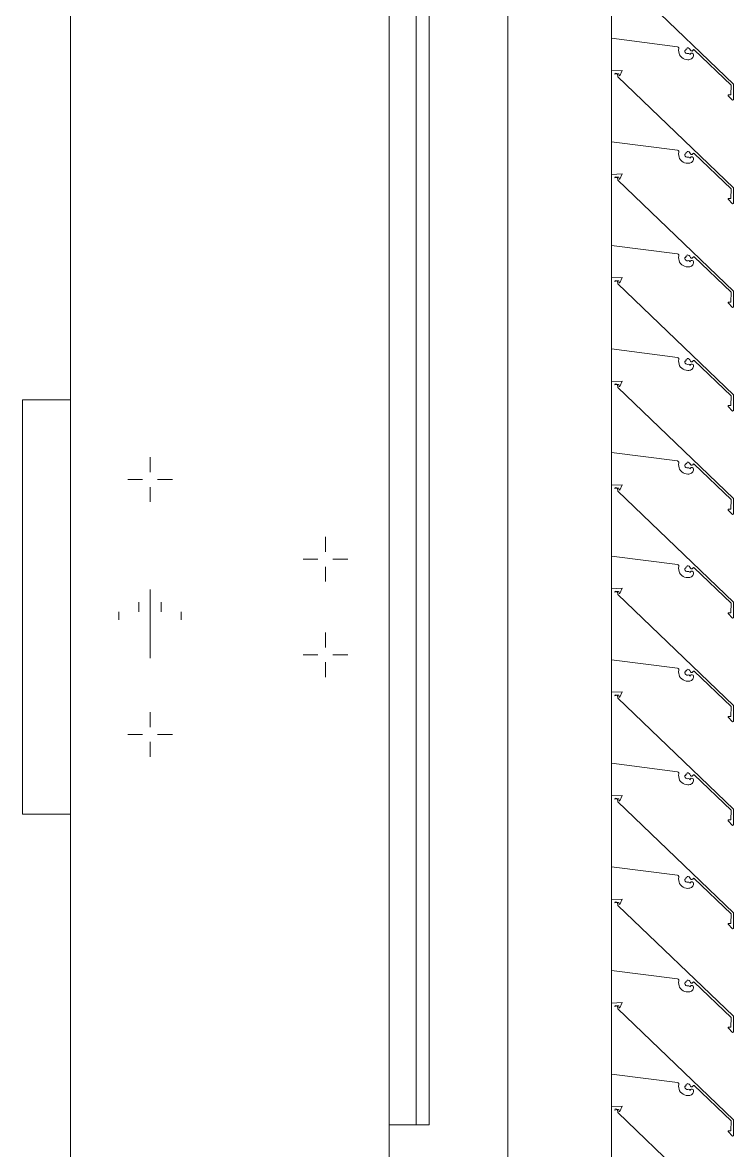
# Model space of a CAD drawing. Header units: millimetres. Extents: x -220592 to 404889, y -217665 to 38245.
# Drawn here: x 7829.88 to 7834.34, y -47996.23 to -47989.15 of the extents above; entities that cross this region are included whole.
import ezdxf

# ---------------------------------------------------------------- set-up
doc = ezdxf.new("R2010")
doc.units = ezdxf.units.MM
doc.linetypes.add('XKITLINE00', pattern=[0])
doc.linetypes.add('XKITLINE02', pattern=[4, 2, -2])
doc.layers.add('Bolt', color=7, linetype='Continuous', lineweight=0)
doc.layers.add('Part', color=7, linetype='Continuous', lineweight=0)

# ---------------------------------------------------------------- blocks, each defined once
blk = doc.blocks.new('*A15046')
at = {"layer": 'Part', "color": 7, "linetype": 'XKITLINE00', "lineweight": 0}
for p, q in [((92.53, 356.643483), (92.53, 93.899527)), ((94.53, 93.899527), (94.53, 244.699959))]:
    blk.add_line(p, q, dxfattribs=at)
blk = doc.blocks.new('*A15051')
at = {"layer": 'Part', "color": 7, "linetype": 'XKITLINE00', "lineweight": 0}
for p, q in [((94.700136, 214.15), (94.700136, 241.4)), ((94.780136, 214.15), (94.780136, 241.4)), ((94.53, 214.15), (94.780136, 214.15))]:
    blk.add_line(p, q, dxfattribs=at)
blk = doc.blocks.new('*A15052')
at = {"layer": 'Part', "color": 7, "linetype": 'XKITLINE00', "lineweight": 0}
for p, q in [((95.925304, 214.915326), (95.992799, 214.91794)), ((95.947029, 214.900196), (95.944993, 214.893623)), ((95.944993, 214.893623), (95.962009, 214.896527)), ((95.972012, 214.897056), (95.947029, 214.900196)), ((95.962009, 214.896527), (95.964906, 214.877984)), ((95.972141, 214.884865), (95.972012, 214.897056)), ((95.977264, 214.884453), (95.972141, 214.884865)), ((95.992799, 214.91794), (95.977264, 214.884453)), ((95.964906, 214.877984), (96.690028, 214.181738)), ((96.339112, 214.416618), (95.925304, 214.469622)), ((96.344187, 214.414428), (96.339112, 214.416618)), ((96.347324, 214.409876), (96.344187, 214.414428)), ((96.346077, 214.39422), (96.347563, 214.404354)), ((96.346452, 214.383984), (96.346077, 214.39422)), ((96.347563, 214.404354), (96.347324, 214.409876)), ((96.391775, 214.393926), (96.38407, 214.39282)), ((96.38407, 214.39282), (96.384639, 214.386336)), ((96.397771, 214.40193), (96.390606, 214.400986)), ((96.390606, 214.400986), (96.391775, 214.393926)), ((96.400093, 214.40932), (96.397771, 214.40193)), ((96.406765, 214.408898), (96.400093, 214.40932)), ((96.412841, 214.406108), (96.406765, 214.408898)), ((96.417508, 214.401322), (96.412841, 214.406108)), ((96.420622, 214.393748), (96.417508, 214.401322)), ((96.424805, 214.389591), (96.420622, 214.393748)), ((96.430699, 214.389385), (96.424805, 214.389591)), ((96.435163, 214.393239), (96.430699, 214.389385)), ((96.438818, 214.397866), (96.435163, 214.393239)), ((96.443977, 214.396774), (96.438818, 214.397866)), ((96.674993, 214.175371), (96.443977, 214.396774)), ((96.348675, 214.373985), (96.346452, 214.383984)), ((96.352673, 214.364555), (96.348675, 214.373985)), ((96.358313, 214.356005), (96.352673, 214.364555)), ((96.365409, 214.348618), (96.358313, 214.356005)), ((96.373725, 214.34264), (96.365409, 214.348618)), ((96.382988, 214.338267), (96.373725, 214.34264)), ((96.392889, 214.335644), (96.382988, 214.338267)), ((96.384639, 214.386336), (96.387441, 214.380462)), ((96.387441, 214.380462), (96.392123, 214.37594)), ((96.392123, 214.37594), (96.398091, 214.373342)), ((96.403102, 214.334859), (96.392889, 214.335644)), ((96.398091, 214.373342), (96.404591, 214.372998)), ((96.409901, 214.334957), (96.403102, 214.334859)), ((96.404591, 214.372998), (96.410509, 214.373903)), ((96.415629, 214.335593), (96.409901, 214.334957)), ((96.410509, 214.373903), (96.41532, 214.371496)), ((96.41532, 214.371496), (96.41735, 214.366515)), ((96.42113, 214.337312), (96.415629, 214.335593)), ((96.41735, 214.366515), (96.420292, 214.371987)), ((96.420292, 214.371987), (96.425448, 214.375205)), ((96.4262, 214.340052), (96.42113, 214.337312)), ((96.425448, 214.375205), (96.431526, 214.375193)), ((96.430653, 214.34371), (96.4262, 214.340052)), ((96.434325, 214.348153), (96.430653, 214.34371)), ((96.431526, 214.375193), (96.43667, 214.371956)), ((96.437079, 214.353216), (96.434325, 214.348153)), ((96.43667, 214.371956), (96.43931, 214.366482)), ((96.438814, 214.358712), (96.437079, 214.353216)), ((96.43931, 214.366482), (96.438814, 214.358712)), ((96.690028, 214.181738), (96.689475, 214.082587)), ((96.656145, 214.109007), (96.65723, 214.113928)), ((96.684794, 214.080119), (96.656145, 214.109007)), ((96.65723, 214.113928), (96.67465, 214.114025)), ((96.67465, 214.114025), (96.674993, 214.175371)), ((96.689475, 214.082587), (96.684794, 214.080119))]:
    blk.add_line(p, q, dxfattribs=at)
blk = doc.blocks.new('*A15053')
at = {"layer": 'Part', "color": 7, "linetype": 'XKITLINE00', "lineweight": 0}
for p, q in [((95.925304, 227.26533), (95.275304, 227.26533)), ((95.275304, 227.26533), (95.275304, 213.465444)), ((95.925304, 227.26533), (95.925304, 213.465444)), ((95.925304, 213.465444), (95.275304, 213.465444))]:
    blk.add_line(p, q, dxfattribs=at)
blk = doc.blocks.new('*A15147')
at = {"layer": 'Part', "color": 7, "linetype": 'XKITLINE00', "lineweight": 0}
for p, q in [((95.925304, 214.265326), (95.992799, 214.26794)), ((95.947029, 214.250196), (95.944993, 214.243623)), ((95.972012, 214.247056), (95.947029, 214.250196)), ((95.972141, 214.234865), (95.972012, 214.247056)), ((95.992799, 214.26794), (95.977264, 214.234453)), ((95.944993, 214.243623), (95.962009, 214.246527)), ((95.962009, 214.246527), (95.964906, 214.227984)), ((95.964906, 214.227984), (96.690028, 213.531738)), ((95.977264, 214.234453), (95.972141, 214.234865)), ((96.339112, 213.766618), (95.925304, 213.819622)), ((96.344187, 213.764428), (96.339112, 213.766618)), ((96.347324, 213.759876), (96.344187, 213.764428)), ((96.346077, 213.74422), (96.347563, 213.754354)), ((96.347563, 213.754354), (96.347324, 213.759876)), ((96.397771, 213.75193), (96.390606, 213.750986)), ((96.400093, 213.75932), (96.397771, 213.75193)), ((96.406765, 213.758898), (96.400093, 213.75932)), ((96.412841, 213.756108), (96.406765, 213.758898)), ((96.417508, 213.751322), (96.412841, 213.756108)), ((96.420622, 213.743748), (96.417508, 213.751322)), ((96.346452, 213.733984), (96.346077, 213.74422)), ((96.348675, 213.723985), (96.346452, 213.733984)), ((96.352673, 213.714555), (96.348675, 213.723985)), ((96.358313, 213.706005), (96.352673, 213.714555)), ((96.365409, 213.698618), (96.358313, 213.706005)), ((96.373725, 213.69264), (96.365409, 213.698618)), ((96.382988, 213.688267), (96.373725, 213.69264)), ((96.392889, 213.685644), (96.382988, 213.688267)), ((96.391775, 213.743926), (96.38407, 213.74282)), ((96.38407, 213.74282), (96.384639, 213.736336)), ((96.384639, 213.736336), (96.387441, 213.730462)), ((96.387441, 213.730462), (96.392123, 213.72594)), ((96.390606, 213.750986), (96.391775, 213.743926)), ((96.392123, 213.72594), (96.398091, 213.723342)), ((96.403102, 213.684859), (96.392889, 213.685644)), ((96.398091, 213.723342), (96.404591, 213.722998)), ((96.409901, 213.684957), (96.403102, 213.684859)), ((96.404591, 213.722998), (96.410509, 213.723903)), ((96.415629, 213.685593), (96.409901, 213.684957)), ((96.410509, 213.723903), (96.41532, 213.721496)), ((96.41532, 213.721496), (96.41735, 213.716515)), ((96.42113, 213.687312), (96.415629, 213.685593)), ((96.41735, 213.716515), (96.420292, 213.721987)), ((96.420292, 213.721987), (96.425448, 213.725205)), ((96.424805, 213.739591), (96.420622, 213.743748)), ((96.4262, 213.690052), (96.42113, 213.687312)), ((96.430699, 213.739385), (96.424805, 213.739591)), ((96.425448, 213.725205), (96.431526, 213.725193)), ((96.430653, 213.69371), (96.4262, 213.690052)), ((96.434325, 213.698153), (96.430653, 213.69371)), ((96.435163, 213.743239), (96.430699, 213.739385)), ((96.431526, 213.725193), (96.43667, 213.721956)), ((96.437079, 213.703216), (96.434325, 213.698153)), ((96.438818, 213.747866), (96.435163, 213.743239)), ((96.43667, 213.721956), (96.43931, 213.716482)), ((96.438814, 213.708712), (96.437079, 213.703216)), ((96.43931, 213.716482), (96.438814, 213.708712)), ((96.443977, 213.746774), (96.438818, 213.747866)), ((96.674993, 213.525371), (96.443977, 213.746774)), ((96.67465, 213.464025), (96.674993, 213.525371)), ((96.690028, 213.531738), (96.689475, 213.432587)), ((96.656145, 213.459007), (96.65723, 213.463928)), ((96.684794, 213.430119), (96.656145, 213.459007)), ((96.65723, 213.463928), (96.67465, 213.464025)), ((96.689475, 213.432587), (96.684794, 213.430119))]:
    blk.add_line(p, q, dxfattribs=at)
blk = doc.blocks.new('*A15871')
at = {"layer": 'Part', "color": 7, "linetype": 'XKITLINE00', "lineweight": 0}
for p, q in [((95.925304, 221.415326), (95.992799, 221.41794)), ((95.947029, 221.400196), (95.944993, 221.393623)), ((95.944993, 221.393623), (95.962009, 221.396527)), ((95.972012, 221.397056), (95.947029, 221.400196)), ((95.962009, 221.396527), (95.964906, 221.377984)), ((95.972141, 221.384865), (95.972012, 221.397056)), ((95.992799, 221.41794), (95.977264, 221.384453)), ((95.964906, 221.377984), (96.690028, 220.681738)), ((95.977264, 221.384453), (95.972141, 221.384865)), ((96.339112, 220.916618), (95.925304, 220.969622)), ((96.344187, 220.914428), (96.339112, 220.916618)), ((96.347324, 220.909876), (96.344187, 220.914428)), ((96.346077, 220.89422), (96.347563, 220.904354)), ((96.347563, 220.904354), (96.347324, 220.909876)), ((96.397771, 220.90193), (96.390606, 220.900986)), ((96.390606, 220.900986), (96.391775, 220.893926)), ((96.400093, 220.90932), (96.397771, 220.90193)), ((96.406765, 220.908898), (96.400093, 220.90932)), ((96.412841, 220.906108), (96.406765, 220.908898)), ((96.417508, 220.901322), (96.412841, 220.906108)), ((96.420622, 220.893748), (96.417508, 220.901322)), ((96.346452, 220.883984), (96.346077, 220.89422)), ((96.348675, 220.873985), (96.346452, 220.883984)), ((96.352673, 220.864555), (96.348675, 220.873985)), ((96.358313, 220.856005), (96.352673, 220.864555)), ((96.365409, 220.848618), (96.358313, 220.856005)), ((96.373725, 220.84264), (96.365409, 220.848618)), ((96.382988, 220.838267), (96.373725, 220.84264)), ((96.392889, 220.835644), (96.382988, 220.838267)), ((96.391775, 220.893926), (96.38407, 220.89282)), ((96.38407, 220.89282), (96.384639, 220.886336)), ((96.384639, 220.886336), (96.387441, 220.880462)), ((96.387441, 220.880462), (96.392123, 220.87594)), ((96.392123, 220.87594), (96.398091, 220.873342)), ((96.403102, 220.834859), (96.392889, 220.835644)), ((96.398091, 220.873342), (96.404591, 220.872998)), ((96.409901, 220.834957), (96.403102, 220.834859)), ((96.404591, 220.872998), (96.410509, 220.873903)), ((96.415629, 220.835593), (96.409901, 220.834957)), ((96.410509, 220.873903), (96.41532, 220.871496)), ((96.41532, 220.871496), (96.41735, 220.866515)), ((96.42113, 220.837312), (96.415629, 220.835593)), ((96.41735, 220.866515), (96.420292, 220.871987)), ((96.420292, 220.871987), (96.425448, 220.875205)), ((96.424805, 220.889591), (96.420622, 220.893748)), ((96.4262, 220.840052), (96.42113, 220.837312)), ((96.430699, 220.889385), (96.424805, 220.889591)), ((96.425448, 220.875205), (96.431526, 220.875193)), ((96.430653, 220.84371), (96.4262, 220.840052)), ((96.434325, 220.848153), (96.430653, 220.84371)), ((96.435163, 220.893239), (96.430699, 220.889385)), ((96.431526, 220.875193), (96.43667, 220.871956)), ((96.437079, 220.853216), (96.434325, 220.848153)), ((96.438818, 220.897866), (96.435163, 220.893239)), ((96.43667, 220.871956), (96.43931, 220.866482)), ((96.438814, 220.858712), (96.437079, 220.853216)), ((96.43931, 220.866482), (96.438814, 220.858712)), ((96.443977, 220.896774), (96.438818, 220.897866)), ((96.674993, 220.675371), (96.443977, 220.896774)), ((96.67465, 220.614025), (96.674993, 220.675371)), ((96.690028, 220.681738), (96.689475, 220.582587)), ((96.656145, 220.609007), (96.65723, 220.613928)), ((96.684794, 220.580119), (96.656145, 220.609007)), ((96.65723, 220.613928), (96.67465, 220.614025)), ((96.689475, 220.582587), (96.684794, 220.580119))]:
    blk.add_line(p, q, dxfattribs=at)
blk = doc.blocks.new('*A15872')
at = {"layer": 'Part', "color": 7, "linetype": 'XKITLINE00', "lineweight": 0}
for p, q in [((95.925304, 220.765326), (95.992799, 220.76794)), ((95.992799, 220.76794), (95.977264, 220.734453)), ((95.947029, 220.750196), (95.944993, 220.743623)), ((95.944993, 220.743623), (95.962009, 220.746527)), ((95.972012, 220.747056), (95.947029, 220.750196)), ((95.962009, 220.746527), (95.964906, 220.727984)), ((95.964906, 220.727984), (96.690028, 220.031738)), ((95.972141, 220.734865), (95.972012, 220.747056)), ((95.977264, 220.734453), (95.972141, 220.734865)), ((96.339112, 220.266618), (95.925304, 220.319622)), ((96.344187, 220.264428), (96.339112, 220.266618)), ((96.347324, 220.259876), (96.344187, 220.264428)), ((96.346077, 220.24422), (96.347563, 220.254354)), ((96.346452, 220.233984), (96.346077, 220.24422)), ((96.348675, 220.223985), (96.346452, 220.233984)), ((96.347563, 220.254354), (96.347324, 220.259876)), ((96.352673, 220.214555), (96.348675, 220.223985)), ((96.358313, 220.206005), (96.352673, 220.214555)), ((96.365409, 220.198618), (96.358313, 220.206005)), ((96.373725, 220.19264), (96.365409, 220.198618)), ((96.382988, 220.188267), (96.373725, 220.19264)), ((96.391775, 220.243926), (96.38407, 220.24282)), ((96.38407, 220.24282), (96.384639, 220.236336)), ((96.384639, 220.236336), (96.387441, 220.230462)), ((96.387441, 220.230462), (96.392123, 220.22594)), ((96.397771, 220.25193), (96.390606, 220.250986)), ((96.390606, 220.250986), (96.391775, 220.243926)), ((96.392123, 220.22594), (96.398091, 220.223342)), ((96.400093, 220.25932), (96.397771, 220.25193)), ((96.398091, 220.223342), (96.404591, 220.222998)), ((96.406765, 220.258898), (96.400093, 220.25932)), ((96.404591, 220.222998), (96.410509, 220.223903)), ((96.412841, 220.256108), (96.406765, 220.258898)), ((96.410509, 220.223903), (96.41532, 220.221496)), ((96.417508, 220.251322), (96.412841, 220.256108)), ((96.41532, 220.221496), (96.41735, 220.216515)), ((96.41735, 220.216515), (96.420292, 220.221987)), ((96.420622, 220.243748), (96.417508, 220.251322)), ((96.420292, 220.221987), (96.425448, 220.225205)), ((96.424805, 220.239591), (96.420622, 220.243748)), ((96.430699, 220.239385), (96.424805, 220.239591)), ((96.425448, 220.225205), (96.431526, 220.225193)), ((96.430653, 220.19371), (96.4262, 220.190052)), ((96.434325, 220.198153), (96.430653, 220.19371)), ((96.435163, 220.243239), (96.430699, 220.239385)), ((96.431526, 220.225193), (96.43667, 220.221956)), ((96.437079, 220.203216), (96.434325, 220.198153)), ((96.438818, 220.247866), (96.435163, 220.243239)), ((96.43667, 220.221956), (96.43931, 220.216482)), ((96.438814, 220.208712), (96.437079, 220.203216)), ((96.43931, 220.216482), (96.438814, 220.208712)), ((96.443977, 220.246774), (96.438818, 220.247866)), ((96.674993, 220.025371), (96.443977, 220.246774)), ((96.392889, 220.185644), (96.382988, 220.188267)), ((96.403102, 220.184859), (96.392889, 220.185644)), ((96.409901, 220.184957), (96.403102, 220.184859)), ((96.415629, 220.185593), (96.409901, 220.184957)), ((96.42113, 220.187312), (96.415629, 220.185593)), ((96.4262, 220.190052), (96.42113, 220.187312)), ((96.67465, 219.964025), (96.674993, 220.025371)), ((96.690028, 220.031738), (96.689475, 219.932587)), ((96.656145, 219.959007), (96.65723, 219.963928)), ((96.684794, 219.930119), (96.656145, 219.959007)), ((96.65723, 219.963928), (96.67465, 219.964025)), ((96.689475, 219.932587), (96.684794, 219.930119))]:
    blk.add_line(p, q, dxfattribs=at)
blk = doc.blocks.new('*A15873')
at = {"layer": 'Part', "color": 7, "linetype": 'XKITLINE00', "lineweight": 0}
for p, q in [((95.925304, 220.115326), (95.992799, 220.11794)), ((95.947029, 220.100196), (95.944993, 220.093623)), ((95.944993, 220.093623), (95.962009, 220.096527)), ((95.972012, 220.097056), (95.947029, 220.100196)), ((95.962009, 220.096527), (95.964906, 220.077984)), ((95.964906, 220.077984), (96.690028, 219.381738)), ((95.972141, 220.084865), (95.972012, 220.097056)), ((95.977264, 220.084453), (95.972141, 220.084865)), ((95.992799, 220.11794), (95.977264, 220.084453)), ((96.339112, 219.616618), (95.925304, 219.669622)), ((96.344187, 219.614428), (96.339112, 219.616618)), ((96.347324, 219.609876), (96.344187, 219.614428)), ((96.346077, 219.59422), (96.347563, 219.604354)), ((96.346452, 219.583984), (96.346077, 219.59422)), ((96.348675, 219.573985), (96.346452, 219.583984)), ((96.347563, 219.604354), (96.347324, 219.609876)), ((96.352673, 219.564555), (96.348675, 219.573985)), ((96.358313, 219.556005), (96.352673, 219.564555)), ((96.365409, 219.548618), (96.358313, 219.556005)), ((96.391775, 219.593926), (96.38407, 219.59282)), ((96.38407, 219.59282), (96.384639, 219.586336)), ((96.384639, 219.586336), (96.387441, 219.580462)), ((96.387441, 219.580462), (96.392123, 219.57594)), ((96.397771, 219.60193), (96.390606, 219.600986)), ((96.390606, 219.600986), (96.391775, 219.593926)), ((96.392123, 219.57594), (96.398091, 219.573342)), ((96.400093, 219.60932), (96.397771, 219.60193)), ((96.398091, 219.573342), (96.404591, 219.572998)), ((96.406765, 219.608898), (96.400093, 219.60932)), ((96.404591, 219.572998), (96.410509, 219.573903)), ((96.412841, 219.606108), (96.406765, 219.608898)), ((96.410509, 219.573903), (96.41532, 219.571496)), ((96.417508, 219.601322), (96.412841, 219.606108)), ((96.41532, 219.571496), (96.41735, 219.566515)), ((96.41735, 219.566515), (96.420292, 219.571987)), ((96.420622, 219.593748), (96.417508, 219.601322)), ((96.420292, 219.571987), (96.425448, 219.575205)), ((96.424805, 219.589591), (96.420622, 219.593748)), ((96.430699, 219.589385), (96.424805, 219.589591)), ((96.425448, 219.575205), (96.431526, 219.575193)), ((96.435163, 219.593239), (96.430699, 219.589385)), ((96.431526, 219.575193), (96.43667, 219.571956)), ((96.438818, 219.597866), (96.435163, 219.593239)), ((96.43667, 219.571956), (96.43931, 219.566482)), ((96.438814, 219.558712), (96.437079, 219.553216)), ((96.43931, 219.566482), (96.438814, 219.558712)), ((96.443977, 219.596774), (96.438818, 219.597866)), ((96.674993, 219.375371), (96.443977, 219.596774)), ((96.373725, 219.54264), (96.365409, 219.548618)), ((96.382988, 219.538267), (96.373725, 219.54264)), ((96.392889, 219.535644), (96.382988, 219.538267)), ((96.403102, 219.534859), (96.392889, 219.535644)), ((96.409901, 219.534957), (96.403102, 219.534859)), ((96.415629, 219.535593), (96.409901, 219.534957)), ((96.42113, 219.537312), (96.415629, 219.535593)), ((96.4262, 219.540052), (96.42113, 219.537312)), ((96.430653, 219.54371), (96.4262, 219.540052)), ((96.434325, 219.548153), (96.430653, 219.54371)), ((96.437079, 219.553216), (96.434325, 219.548153)), ((96.67465, 219.314025), (96.674993, 219.375371)), ((96.690028, 219.381738), (96.689475, 219.282587)), ((96.656145, 219.309007), (96.65723, 219.313928)), ((96.684794, 219.280119), (96.656145, 219.309007)), ((96.65723, 219.313928), (96.67465, 219.314025)), ((96.689475, 219.282587), (96.684794, 219.280119))]:
    blk.add_line(p, q, dxfattribs=at)
blk = doc.blocks.new('*A15874')
at = {"layer": 'Part', "color": 7, "linetype": 'XKITLINE00', "lineweight": 0}
for p, q in [((95.925304, 219.465326), (95.992799, 219.46794)), ((95.947029, 219.450196), (95.944993, 219.443623)), ((95.944993, 219.443623), (95.962009, 219.446527)), ((95.972012, 219.447056), (95.947029, 219.450196)), ((95.962009, 219.446527), (95.964906, 219.427984)), ((95.964906, 219.427984), (96.690028, 218.731738)), ((95.972141, 219.434865), (95.972012, 219.447056)), ((95.977264, 219.434453), (95.972141, 219.434865)), ((95.992799, 219.46794), (95.977264, 219.434453)), ((96.339112, 218.966618), (95.925304, 219.019622)), ((96.344187, 218.964428), (96.339112, 218.966618)), ((96.347324, 218.959876), (96.344187, 218.964428)), ((96.346077, 218.94422), (96.347563, 218.954354)), ((96.346452, 218.933984), (96.346077, 218.94422)), ((96.348675, 218.923985), (96.346452, 218.933984)), ((96.347563, 218.954354), (96.347324, 218.959876)), ((96.352673, 218.914555), (96.348675, 218.923985)), ((96.391775, 218.943926), (96.38407, 218.94282)), ((96.38407, 218.94282), (96.384639, 218.936336)), ((96.384639, 218.936336), (96.387441, 218.930462)), ((96.387441, 218.930462), (96.392123, 218.92594)), ((96.397771, 218.95193), (96.390606, 218.950986)), ((96.390606, 218.950986), (96.391775, 218.943926)), ((96.392123, 218.92594), (96.398091, 218.923342)), ((96.400093, 218.95932), (96.397771, 218.95193)), ((96.398091, 218.923342), (96.404591, 218.922998)), ((96.406765, 218.958898), (96.400093, 218.95932)), ((96.404591, 218.922998), (96.410509, 218.923903)), ((96.412841, 218.956108), (96.406765, 218.958898)), ((96.410509, 218.923903), (96.41532, 218.921496)), ((96.417508, 218.951322), (96.412841, 218.956108)), ((96.41532, 218.921496), (96.41735, 218.916515)), ((96.41735, 218.916515), (96.420292, 218.921987)), ((96.420622, 218.943748), (96.417508, 218.951322)), ((96.420292, 218.921987), (96.425448, 218.925205)), ((96.424805, 218.939591), (96.420622, 218.943748)), ((96.430699, 218.939385), (96.424805, 218.939591)), ((96.425448, 218.925205), (96.431526, 218.925193)), ((96.435163, 218.943239), (96.430699, 218.939385)), ((96.431526, 218.925193), (96.43667, 218.921956)), ((96.438818, 218.947866), (96.435163, 218.943239)), ((96.43667, 218.921956), (96.43931, 218.916482)), ((96.443977, 218.946774), (96.438818, 218.947866)), ((96.674993, 218.725371), (96.443977, 218.946774)), ((96.358313, 218.906005), (96.352673, 218.914555)), ((96.365409, 218.898618), (96.358313, 218.906005)), ((96.373725, 218.89264), (96.365409, 218.898618)), ((96.382988, 218.888267), (96.373725, 218.89264)), ((96.392889, 218.885644), (96.382988, 218.888267)), ((96.403102, 218.884859), (96.392889, 218.885644)), ((96.409901, 218.884957), (96.403102, 218.884859)), ((96.415629, 218.885593), (96.409901, 218.884957)), ((96.42113, 218.887312), (96.415629, 218.885593)), ((96.4262, 218.890052), (96.42113, 218.887312)), ((96.430653, 218.89371), (96.4262, 218.890052)), ((96.434325, 218.898153), (96.430653, 218.89371)), ((96.437079, 218.903216), (96.434325, 218.898153)), ((96.438814, 218.908712), (96.437079, 218.903216)), ((96.43931, 218.916482), (96.438814, 218.908712)), ((96.67465, 218.664025), (96.674993, 218.725371)), ((96.690028, 218.731738), (96.689475, 218.632587)), ((96.656145, 218.659007), (96.65723, 218.663928)), ((96.684794, 218.630119), (96.656145, 218.659007)), ((96.65723, 218.663928), (96.67465, 218.664025)), ((96.689475, 218.632587), (96.684794, 218.630119))]:
    blk.add_line(p, q, dxfattribs=at)
blk = doc.blocks.new('*A15875')
at = {"layer": 'Part', "color": 7, "linetype": 'XKITLINE00', "lineweight": 0}
for p, q in [((95.925304, 218.815326), (95.992799, 218.81794)), ((95.947029, 218.800196), (95.944993, 218.793623)), ((95.944993, 218.793623), (95.962009, 218.796527)), ((95.972012, 218.797056), (95.947029, 218.800196)), ((95.962009, 218.796527), (95.964906, 218.777984)), ((95.964906, 218.777984), (96.690028, 218.081738)), ((95.972141, 218.784865), (95.972012, 218.797056)), ((95.977264, 218.784453), (95.972141, 218.784865)), ((95.992799, 218.81794), (95.977264, 218.784453)), ((96.339112, 218.316618), (95.925304, 218.369622)), ((96.344187, 218.314428), (96.339112, 218.316618)), ((96.347324, 218.309876), (96.344187, 218.314428)), ((96.346077, 218.29422), (96.347563, 218.304354)), ((96.346452, 218.283984), (96.346077, 218.29422)), ((96.348675, 218.273985), (96.346452, 218.283984)), ((96.347563, 218.304354), (96.347324, 218.309876)), ((96.391775, 218.293926), (96.38407, 218.29282)), ((96.38407, 218.29282), (96.384639, 218.286336)), ((96.384639, 218.286336), (96.387441, 218.280462)), ((96.397771, 218.30193), (96.390606, 218.300986)), ((96.390606, 218.300986), (96.391775, 218.293926)), ((96.400093, 218.30932), (96.397771, 218.30193)), ((96.406765, 218.308898), (96.400093, 218.30932)), ((96.412841, 218.306108), (96.406765, 218.308898)), ((96.417508, 218.301322), (96.412841, 218.306108)), ((96.420622, 218.293748), (96.417508, 218.301322)), ((96.424805, 218.289591), (96.420622, 218.293748)), ((96.430699, 218.289385), (96.424805, 218.289591)), ((96.435163, 218.293239), (96.430699, 218.289385)), ((96.438818, 218.297866), (96.435163, 218.293239)), ((96.443977, 218.296774), (96.438818, 218.297866)), ((96.674993, 218.075371), (96.443977, 218.296774)), ((96.352673, 218.264555), (96.348675, 218.273985)), ((96.358313, 218.256005), (96.352673, 218.264555)), ((96.365409, 218.248618), (96.358313, 218.256005)), ((96.373725, 218.24264), (96.365409, 218.248618)), ((96.382988, 218.238267), (96.373725, 218.24264)), ((96.392889, 218.235644), (96.382988, 218.238267)), ((96.387441, 218.280462), (96.392123, 218.27594)), ((96.392123, 218.27594), (96.398091, 218.273342)), ((96.403102, 218.234859), (96.392889, 218.235644)), ((96.398091, 218.273342), (96.404591, 218.272998)), ((96.409901, 218.234957), (96.403102, 218.234859)), ((96.404591, 218.272998), (96.410509, 218.273903)), ((96.415629, 218.235593), (96.409901, 218.234957)), ((96.410509, 218.273903), (96.41532, 218.271496)), ((96.41532, 218.271496), (96.41735, 218.266515)), ((96.42113, 218.237312), (96.415629, 218.235593)), ((96.41735, 218.266515), (96.420292, 218.271987)), ((96.420292, 218.271987), (96.425448, 218.275205)), ((96.4262, 218.240052), (96.42113, 218.237312)), ((96.425448, 218.275205), (96.431526, 218.275193)), ((96.430653, 218.24371), (96.4262, 218.240052)), ((96.434325, 218.248153), (96.430653, 218.24371)), ((96.431526, 218.275193), (96.43667, 218.271956)), ((96.437079, 218.253216), (96.434325, 218.248153)), ((96.43667, 218.271956), (96.43931, 218.266482)), ((96.438814, 218.258712), (96.437079, 218.253216)), ((96.43931, 218.266482), (96.438814, 218.258712)), ((96.67465, 218.014025), (96.674993, 218.075371)), ((96.690028, 218.081738), (96.689475, 217.982587)), ((96.656145, 218.009007), (96.65723, 218.013928)), ((96.684794, 217.980119), (96.656145, 218.009007)), ((96.65723, 218.013928), (96.67465, 218.014025)), ((96.689475, 217.982587), (96.684794, 217.980119))]:
    blk.add_line(p, q, dxfattribs=at)
blk = doc.blocks.new('*A15876')
at = {"layer": 'Part', "color": 7, "linetype": 'XKITLINE00', "lineweight": 0}
for p, q in [((95.925304, 218.165326), (95.992799, 218.16794)), ((95.947029, 218.150196), (95.944993, 218.143623)), ((95.944993, 218.143623), (95.962009, 218.146527)), ((95.972012, 218.147056), (95.947029, 218.150196)), ((95.962009, 218.146527), (95.964906, 218.127984)), ((95.972141, 218.134865), (95.972012, 218.147056)), ((95.992799, 218.16794), (95.977264, 218.134453)), ((95.964906, 218.127984), (96.690028, 217.431738)), ((95.977264, 218.134453), (95.972141, 218.134865)), ((96.339112, 217.666618), (95.925304, 217.719622)), ((96.344187, 217.664428), (96.339112, 217.666618)), ((96.347324, 217.659876), (96.344187, 217.664428)), ((96.346077, 217.64422), (96.347563, 217.654354)), ((96.346452, 217.633984), (96.346077, 217.64422)), ((96.347563, 217.654354), (96.347324, 217.659876)), ((96.397771, 217.65193), (96.390606, 217.650986)), ((96.390606, 217.650986), (96.391775, 217.643926)), ((96.400093, 217.65932), (96.397771, 217.65193)), ((96.406765, 217.658898), (96.400093, 217.65932)), ((96.412841, 217.656108), (96.406765, 217.658898)), ((96.417508, 217.651322), (96.412841, 217.656108)), ((96.420622, 217.643748), (96.417508, 217.651322)), ((96.438818, 217.647866), (96.435163, 217.643239)), ((96.443977, 217.646774), (96.438818, 217.647866)), ((96.674993, 217.425371), (96.443977, 217.646774)), ((96.348675, 217.623985), (96.346452, 217.633984)), ((96.352673, 217.614555), (96.348675, 217.623985)), ((96.358313, 217.606005), (96.352673, 217.614555)), ((96.365409, 217.598618), (96.358313, 217.606005)), ((96.373725, 217.59264), (96.365409, 217.598618)), ((96.382988, 217.588267), (96.373725, 217.59264)), ((96.392889, 217.585644), (96.382988, 217.588267)), ((96.391775, 217.643926), (96.38407, 217.64282)), ((96.38407, 217.64282), (96.384639, 217.636336)), ((96.384639, 217.636336), (96.387441, 217.630462)), ((96.387441, 217.630462), (96.392123, 217.62594)), ((96.392123, 217.62594), (96.398091, 217.623342)), ((96.403102, 217.584859), (96.392889, 217.585644)), ((96.398091, 217.623342), (96.404591, 217.622998)), ((96.409901, 217.584957), (96.403102, 217.584859)), ((96.404591, 217.622998), (96.410509, 217.623903)), ((96.415629, 217.585593), (96.409901, 217.584957)), ((96.410509, 217.623903), (96.41532, 217.621496)), ((96.41532, 217.621496), (96.41735, 217.616515)), ((96.42113, 217.587312), (96.415629, 217.585593)), ((96.41735, 217.616515), (96.420292, 217.621987)), ((96.420292, 217.621987), (96.425448, 217.625205)), ((96.424805, 217.639591), (96.420622, 217.643748)), ((96.4262, 217.590052), (96.42113, 217.587312)), ((96.430699, 217.639385), (96.424805, 217.639591)), ((96.425448, 217.625205), (96.431526, 217.625193)), ((96.430653, 217.59371), (96.4262, 217.590052)), ((96.434325, 217.598153), (96.430653, 217.59371)), ((96.435163, 217.643239), (96.430699, 217.639385)), ((96.431526, 217.625193), (96.43667, 217.621956)), ((96.437079, 217.603216), (96.434325, 217.598153)), ((96.43667, 217.621956), (96.43931, 217.616482)), ((96.438814, 217.608712), (96.437079, 217.603216)), ((96.43931, 217.616482), (96.438814, 217.608712)), ((96.656145, 217.359007), (96.65723, 217.363928)), ((96.65723, 217.363928), (96.67465, 217.364025)), ((96.67465, 217.364025), (96.674993, 217.425371)), ((96.690028, 217.431738), (96.689475, 217.332587)), ((96.684794, 217.330119), (96.656145, 217.359007)), ((96.689475, 217.332587), (96.684794, 217.330119))]:
    blk.add_line(p, q, dxfattribs=at)
blk = doc.blocks.new('*A15877')
at = {"layer": 'Part', "color": 7, "linetype": 'XKITLINE00', "lineweight": 0}
for p, q in [((95.925304, 217.515326), (95.992799, 217.51794)), ((95.992799, 217.51794), (95.977264, 217.484453)), ((95.947029, 217.500196), (95.944993, 217.493623)), ((95.944993, 217.493623), (95.962009, 217.496527)), ((95.972012, 217.497056), (95.947029, 217.500196)), ((95.962009, 217.496527), (95.964906, 217.477984)), ((95.964906, 217.477984), (96.690028, 216.781738)), ((95.972141, 217.484865), (95.972012, 217.497056)), ((95.977264, 217.484453), (95.972141, 217.484865)), ((96.339112, 217.016618), (95.925304, 217.069622)), ((96.344187, 217.014428), (96.339112, 217.016618)), ((96.347324, 217.009876), (96.344187, 217.014428)), ((96.347563, 217.004354), (96.347324, 217.009876)), ((96.400093, 217.00932), (96.397771, 217.00193)), ((96.406765, 217.008898), (96.400093, 217.00932)), ((96.412841, 217.006108), (96.406765, 217.008898)), ((96.346077, 216.99422), (96.347563, 217.004354)), ((96.346452, 216.983984), (96.346077, 216.99422)), ((96.348675, 216.973985), (96.346452, 216.983984)), ((96.352673, 216.964555), (96.348675, 216.973985)), ((96.358313, 216.956005), (96.352673, 216.964555)), ((96.365409, 216.948618), (96.358313, 216.956005)), ((96.373725, 216.94264), (96.365409, 216.948618)), ((96.382988, 216.938267), (96.373725, 216.94264)), ((96.392889, 216.935644), (96.382988, 216.938267)), ((96.391775, 216.993926), (96.38407, 216.99282)), ((96.38407, 216.99282), (96.384639, 216.986336)), ((96.384639, 216.986336), (96.387441, 216.980462)), ((96.387441, 216.980462), (96.392123, 216.97594)), ((96.397771, 217.00193), (96.390606, 217.000986)), ((96.390606, 217.000986), (96.391775, 216.993926)), ((96.392123, 216.97594), (96.398091, 216.973342)), ((96.398091, 216.973342), (96.404591, 216.972998)), ((96.404591, 216.972998), (96.410509, 216.973903)), ((96.410509, 216.973903), (96.41532, 216.971496)), ((96.417508, 217.001322), (96.412841, 217.006108)), ((96.41532, 216.971496), (96.41735, 216.966515)), ((96.42113, 216.937312), (96.415629, 216.935593)), ((96.41735, 216.966515), (96.420292, 216.971987)), ((96.420622, 216.993748), (96.417508, 217.001322)), ((96.420292, 216.971987), (96.425448, 216.975205)), ((96.424805, 216.989591), (96.420622, 216.993748)), ((96.4262, 216.940052), (96.42113, 216.937312)), ((96.430699, 216.989385), (96.424805, 216.989591)), ((96.425448, 216.975205), (96.431526, 216.975193)), ((96.430653, 216.94371), (96.4262, 216.940052)), ((96.434325, 216.948153), (96.430653, 216.94371)), ((96.435163, 216.993239), (96.430699, 216.989385)), ((96.431526, 216.975193), (96.43667, 216.971956)), ((96.437079, 216.953216), (96.434325, 216.948153)), ((96.438818, 216.997866), (96.435163, 216.993239)), ((96.43667, 216.971956), (96.43931, 216.966482)), ((96.438814, 216.958712), (96.437079, 216.953216)), ((96.43931, 216.966482), (96.438814, 216.958712)), ((96.443977, 216.996774), (96.438818, 216.997866)), ((96.674993, 216.775371), (96.443977, 216.996774)), ((96.403102, 216.934859), (96.392889, 216.935644)), ((96.409901, 216.934957), (96.403102, 216.934859)), ((96.415629, 216.935593), (96.409901, 216.934957)), ((96.67465, 216.714025), (96.674993, 216.775371)), ((96.690028, 216.781738), (96.689475, 216.682587)), ((96.656145, 216.709007), (96.65723, 216.713928)), ((96.684794, 216.680119), (96.656145, 216.709007)), ((96.65723, 216.713928), (96.67465, 216.714025)), ((96.689475, 216.682587), (96.684794, 216.680119))]:
    blk.add_line(p, q, dxfattribs=at)
blk = doc.blocks.new('*A15878')
at = {"layer": 'Part', "color": 7, "linetype": 'XKITLINE00', "lineweight": 0}
for p, q in [((95.925304, 216.865326), (95.992799, 216.86794)), ((95.992799, 216.86794), (95.977264, 216.834453)), ((95.947029, 216.850196), (95.944993, 216.843623)), ((95.944993, 216.843623), (95.962009, 216.846527)), ((95.972012, 216.847056), (95.947029, 216.850196)), ((95.962009, 216.846527), (95.964906, 216.827984)), ((95.964906, 216.827984), (96.690028, 216.131738)), ((95.972141, 216.834865), (95.972012, 216.847056)), ((95.977264, 216.834453), (95.972141, 216.834865)), ((96.339112, 216.366618), (95.925304, 216.419622)), ((96.344187, 216.364428), (96.339112, 216.366618)), ((96.347324, 216.359876), (96.344187, 216.364428)), ((96.346077, 216.34422), (96.347563, 216.354354)), ((96.346452, 216.333984), (96.346077, 216.34422)), ((96.348675, 216.323985), (96.346452, 216.333984)), ((96.347563, 216.354354), (96.347324, 216.359876)), ((96.352673, 216.314555), (96.348675, 216.323985)), ((96.358313, 216.306005), (96.352673, 216.314555)), ((96.365409, 216.298618), (96.358313, 216.306005)), ((96.391775, 216.343926), (96.38407, 216.34282)), ((96.38407, 216.34282), (96.384639, 216.336336)), ((96.384639, 216.336336), (96.387441, 216.330462)), ((96.387441, 216.330462), (96.392123, 216.32594)), ((96.397771, 216.35193), (96.390606, 216.350986)), ((96.390606, 216.350986), (96.391775, 216.343926)), ((96.392123, 216.32594), (96.398091, 216.323342)), ((96.400093, 216.35932), (96.397771, 216.35193)), ((96.398091, 216.323342), (96.404591, 216.322998)), ((96.406765, 216.358898), (96.400093, 216.35932)), ((96.404591, 216.322998), (96.410509, 216.323903)), ((96.412841, 216.356108), (96.406765, 216.358898)), ((96.410509, 216.323903), (96.41532, 216.321496)), ((96.417508, 216.351322), (96.412841, 216.356108)), ((96.41532, 216.321496), (96.41735, 216.316515)), ((96.41735, 216.316515), (96.420292, 216.321987)), ((96.420622, 216.343748), (96.417508, 216.351322)), ((96.420292, 216.321987), (96.425448, 216.325205)), ((96.424805, 216.339591), (96.420622, 216.343748)), ((96.430699, 216.339385), (96.424805, 216.339591)), ((96.425448, 216.325205), (96.431526, 216.325193)), ((96.435163, 216.343239), (96.430699, 216.339385)), ((96.431526, 216.325193), (96.43667, 216.321956)), ((96.437079, 216.303216), (96.434325, 216.298153)), ((96.438818, 216.347866), (96.435163, 216.343239)), ((96.43667, 216.321956), (96.43931, 216.316482)), ((96.438814, 216.308712), (96.437079, 216.303216)), ((96.43931, 216.316482), (96.438814, 216.308712)), ((96.443977, 216.346774), (96.438818, 216.347866)), ((96.674993, 216.125371), (96.443977, 216.346774)), ((96.373725, 216.29264), (96.365409, 216.298618)), ((96.382988, 216.288267), (96.373725, 216.29264)), ((96.392889, 216.285644), (96.382988, 216.288267)), ((96.403102, 216.284859), (96.392889, 216.285644)), ((96.409901, 216.284957), (96.403102, 216.284859)), ((96.415629, 216.285593), (96.409901, 216.284957)), ((96.42113, 216.287312), (96.415629, 216.285593)), ((96.4262, 216.290052), (96.42113, 216.287312)), ((96.430653, 216.29371), (96.4262, 216.290052)), ((96.434325, 216.298153), (96.430653, 216.29371)), ((96.67465, 216.064025), (96.674993, 216.125371)), ((96.690028, 216.131738), (96.689475, 216.032587)), ((96.656145, 216.059007), (96.65723, 216.063928)), ((96.684794, 216.030119), (96.656145, 216.059007)), ((96.65723, 216.063928), (96.67465, 216.064025)), ((96.689475, 216.032587), (96.684794, 216.030119))]:
    blk.add_line(p, q, dxfattribs=at)
blk = doc.blocks.new('*A15879')
at = {"layer": 'Part', "color": 7, "linetype": 'XKITLINE00', "lineweight": 0}
for p, q in [((95.925304, 216.215326), (95.992799, 216.21794)), ((95.947029, 216.200196), (95.944993, 216.193623)), ((95.944993, 216.193623), (95.962009, 216.196527)), ((95.972012, 216.197056), (95.947029, 216.200196)), ((95.962009, 216.196527), (95.964906, 216.177984)), ((95.964906, 216.177984), (96.690028, 215.481738)), ((95.972141, 216.184865), (95.972012, 216.197056)), ((95.977264, 216.184453), (95.972141, 216.184865)), ((95.992799, 216.21794), (95.977264, 216.184453)), ((96.339112, 215.716618), (95.925304, 215.769622)), ((96.344187, 215.714428), (96.339112, 215.716618)), ((96.347324, 215.709876), (96.344187, 215.714428)), ((96.346077, 215.69422), (96.347563, 215.704354)), ((96.346452, 215.683984), (96.346077, 215.69422)), ((96.348675, 215.673985), (96.346452, 215.683984)), ((96.347563, 215.704354), (96.347324, 215.709876)), ((96.352673, 215.664555), (96.348675, 215.673985)), ((96.358313, 215.656005), (96.352673, 215.664555)), ((96.391775, 215.693926), (96.38407, 215.69282)), ((96.38407, 215.69282), (96.384639, 215.686336)), ((96.384639, 215.686336), (96.387441, 215.680462)), ((96.387441, 215.680462), (96.392123, 215.67594)), ((96.397771, 215.70193), (96.390606, 215.700986)), ((96.390606, 215.700986), (96.391775, 215.693926)), ((96.392123, 215.67594), (96.398091, 215.673342)), ((96.400093, 215.70932), (96.397771, 215.70193)), ((96.398091, 215.673342), (96.404591, 215.672998)), ((96.406765, 215.708898), (96.400093, 215.70932)), ((96.404591, 215.672998), (96.410509, 215.673903)), ((96.412841, 215.706108), (96.406765, 215.708898)), ((96.410509, 215.673903), (96.41532, 215.671496)), ((96.417508, 215.701322), (96.412841, 215.706108)), ((96.41532, 215.671496), (96.41735, 215.666515)), ((96.41735, 215.666515), (96.420292, 215.671987)), ((96.420622, 215.693748), (96.417508, 215.701322)), ((96.420292, 215.671987), (96.425448, 215.675205)), ((96.424805, 215.689591), (96.420622, 215.693748)), ((96.430699, 215.689385), (96.424805, 215.689591)), ((96.425448, 215.675205), (96.431526, 215.675193)), ((96.435163, 215.693239), (96.430699, 215.689385)), ((96.431526, 215.675193), (96.43667, 215.671956)), ((96.438818, 215.697866), (96.435163, 215.693239)), ((96.43667, 215.671956), (96.43931, 215.666482)), ((96.43931, 215.666482), (96.438814, 215.658712)), ((96.443977, 215.696774), (96.438818, 215.697866)), ((96.674993, 215.475371), (96.443977, 215.696774)), ((96.365409, 215.648618), (96.358313, 215.656005)), ((96.373725, 215.64264), (96.365409, 215.648618)), ((96.382988, 215.638267), (96.373725, 215.64264)), ((96.392889, 215.635644), (96.382988, 215.638267)), ((96.403102, 215.634859), (96.392889, 215.635644)), ((96.409901, 215.634957), (96.403102, 215.634859)), ((96.415629, 215.635593), (96.409901, 215.634957)), ((96.42113, 215.637312), (96.415629, 215.635593)), ((96.4262, 215.640052), (96.42113, 215.637312)), ((96.430653, 215.64371), (96.4262, 215.640052)), ((96.434325, 215.648153), (96.430653, 215.64371)), ((96.437079, 215.653216), (96.434325, 215.648153)), ((96.438814, 215.658712), (96.437079, 215.653216)), ((96.67465, 215.414025), (96.674993, 215.475371)), ((96.690028, 215.481738), (96.689475, 215.382587)), ((96.656145, 215.409007), (96.65723, 215.413928)), ((96.684794, 215.380119), (96.656145, 215.409007)), ((96.65723, 215.413928), (96.67465, 215.414025)), ((96.689475, 215.382587), (96.684794, 215.380119))]:
    blk.add_line(p, q, dxfattribs=at)
blk = doc.blocks.new('*A15880')
at = {"layer": 'Part', "color": 7, "linetype": 'XKITLINE00', "lineweight": 0}
for p, q in [((95.925304, 215.565326), (95.992799, 215.56794)), ((95.947029, 215.550196), (95.944993, 215.543623)), ((95.944993, 215.543623), (95.962009, 215.546527)), ((95.972012, 215.547056), (95.947029, 215.550196)), ((95.962009, 215.546527), (95.964906, 215.527984)), ((95.964906, 215.527984), (96.690028, 214.831738)), ((95.972141, 215.534865), (95.972012, 215.547056)), ((95.977264, 215.534453), (95.972141, 215.534865)), ((95.992799, 215.56794), (95.977264, 215.534453)), ((96.339112, 215.066618), (95.925304, 215.119622)), ((96.344187, 215.064428), (96.339112, 215.066618)), ((96.347324, 215.059876), (96.344187, 215.064428)), ((96.346077, 215.04422), (96.347563, 215.054354)), ((96.346452, 215.033984), (96.346077, 215.04422)), ((96.348675, 215.023985), (96.346452, 215.033984)), ((96.347563, 215.054354), (96.347324, 215.059876)), ((96.391775, 215.043926), (96.38407, 215.04282)), ((96.38407, 215.04282), (96.384639, 215.036336)), ((96.384639, 215.036336), (96.387441, 215.030462)), ((96.387441, 215.030462), (96.392123, 215.02594)), ((96.397771, 215.05193), (96.390606, 215.050986)), ((96.390606, 215.050986), (96.391775, 215.043926)), ((96.392123, 215.02594), (96.398091, 215.023342)), ((96.400093, 215.05932), (96.397771, 215.05193)), ((96.406765, 215.058898), (96.400093, 215.05932)), ((96.412841, 215.056108), (96.406765, 215.058898)), ((96.417508, 215.051322), (96.412841, 215.056108)), ((96.420622, 215.043748), (96.417508, 215.051322)), ((96.424805, 215.039591), (96.420622, 215.043748)), ((96.430699, 215.039385), (96.424805, 215.039591)), ((96.435163, 215.043239), (96.430699, 215.039385)), ((96.438818, 215.047866), (96.435163, 215.043239)), ((96.443977, 215.046774), (96.438818, 215.047866)), ((96.674993, 214.825371), (96.443977, 215.046774)), ((96.352673, 215.014555), (96.348675, 215.023985)), ((96.358313, 215.006005), (96.352673, 215.014555)), ((96.365409, 214.998618), (96.358313, 215.006005)), ((96.373725, 214.99264), (96.365409, 214.998618)), ((96.382988, 214.988267), (96.373725, 214.99264)), ((96.392889, 214.985644), (96.382988, 214.988267)), ((96.403102, 214.984859), (96.392889, 214.985644)), ((96.398091, 215.023342), (96.404591, 215.022998)), ((96.409901, 214.984957), (96.403102, 214.984859)), ((96.404591, 215.022998), (96.410509, 215.023903)), ((96.415629, 214.985593), (96.409901, 214.984957)), ((96.410509, 215.023903), (96.41532, 215.021496)), ((96.41532, 215.021496), (96.41735, 215.016515)), ((96.42113, 214.987312), (96.415629, 214.985593)), ((96.41735, 215.016515), (96.420292, 215.021987)), ((96.420292, 215.021987), (96.425448, 215.025205)), ((96.4262, 214.990052), (96.42113, 214.987312)), ((96.425448, 215.025205), (96.431526, 215.025193)), ((96.430653, 214.99371), (96.4262, 214.990052)), ((96.434325, 214.998153), (96.430653, 214.99371)), ((96.431526, 215.025193), (96.43667, 215.021956)), ((96.437079, 215.003216), (96.434325, 214.998153)), ((96.43667, 215.021956), (96.43931, 215.016482)), ((96.438814, 215.008712), (96.437079, 215.003216)), ((96.43931, 215.016482), (96.438814, 215.008712)), ((96.67465, 214.764025), (96.674993, 214.825371)), ((96.690028, 214.831738), (96.689475, 214.732587)), ((96.656145, 214.759007), (96.65723, 214.763928)), ((96.684794, 214.730119), (96.656145, 214.759007)), ((96.65723, 214.763928), (96.67465, 214.764025)), ((96.689475, 214.732587), (96.684794, 214.730119))]:
    blk.add_line(p, q, dxfattribs=at)
blk = doc.blocks.new('*A15891')
at = {"layer": 'Bolt', "color": 7, "linetype": 'XKITLINE02', "lineweight": 0}
for p, q in [((93.030136, 217.5092), (93.030136, 217.08)), ((92.835136, 217.37), (92.835136, 217.32)), ((92.960136, 217.43), (92.960136, 217.37)), ((93.100136, 217.43), (93.100136, 217.37)), ((93.225136, 217.37), (93.225136, 217.32))]:
    blk.add_line(p, q, dxfattribs=at)
blk = doc.blocks.new('*A15892')
at = {"layer": 'Part', "color": 7, "linetype": 'XKITLINE00', "lineweight": 0}
for p, q in [((92.53, 218.7), (92.230136, 218.7)), ((92.230136, 218.7), (92.230136, 216.1)), ((92.230136, 216.1), (92.53, 216.1))]:
    blk.add_line(p, q, dxfattribs=at)
blk = doc.blocks.new('*A15893')
at = {"layer": 'Bolt', "color": 7, "linetype": 'XKITLINE00', "lineweight": 0}
for p, q in [((94.130136, 217.84), (94.130136, 217.74676)), ((93.990136, 217.7), (94.083376, 217.7)), ((94.130136, 217.56), (94.130136, 217.65324)), ((94.270136, 217.7), (94.176896, 217.7)), ((94.130136, 217.24), (94.130136, 217.14676)), ((93.990136, 217.1), (94.083376, 217.1)), ((94.270136, 217.1), (94.176896, 217.1)), ((94.130136, 216.96), (94.130136, 217.05324))]:
    blk.add_line(p, q, dxfattribs=at)
blk = doc.blocks.new('*A15894')
at = {"layer": 'Bolt', "color": 7, "linetype": 'XKITLINE00', "lineweight": 0}
for p, q in [((93.030136, 218.34), (93.030136, 218.24676)), ((92.890136, 218.2), (92.983376, 218.2)), ((93.030136, 218.06), (93.030136, 218.15324)), ((93.170136, 218.2), (93.076896, 218.2)), ((93.030136, 216.74), (93.030136, 216.64676)), ((92.890136, 216.6), (92.983376, 216.6)), ((93.170136, 216.6), (93.076896, 216.6)), ((93.030136, 216.46), (93.030136, 216.55324))]:
    blk.add_line(p, q, dxfattribs=at)

msp = doc.modelspace()

# ---------------------------------------------------------------- block references
at = {"color": 7, "lineweight": 0}
for name in ['*A15046', '*A15051', '*A15053', '*A15871', '*A15872', '*A15873', '*A15874', '*A15875', '*A15892', '*A15894', '*A15876', '*A15893', '*A15891', '*A15877', '*A15878', '*A15879', '*A15880', '*A15052', '*A15147']:
    msp.add_blockref(name, (7737.6457, -48210.2152), dxfattribs=at)

doc.saveas('drawing.dxf')
